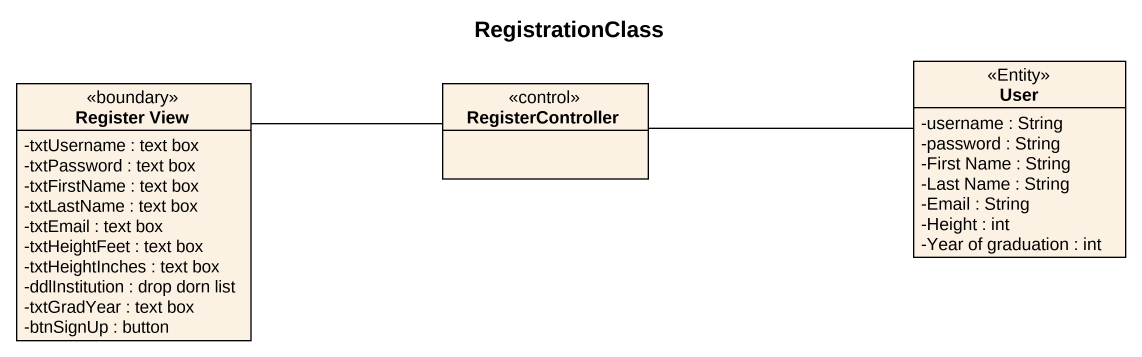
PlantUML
@startuml
title RegistrationClass
hide circle
hide empty members
skinparam classAttributeIconSize 0
class "Register View" as Register_View <<boundary>> {
  -txtUsername : text box
  -txtPassword : text box
  -txtFirstName : text box
  -txtLastName : text box
  -txtEmail : text box
  -txtHeightFeet : text box
  -txtHeightInches : text box
  -ddlInstitution : drop dorn list
  -txtGradYear : text box
  -btnSignUp : button
}
class RegisterController <<control>>
class User <<Entity>> {
  -username : String
  -password : String
  -First Name : String
  -Last Name : String
  -Email : String
  -Height : int
  -Year of graduation : int
}
Register_View -right- RegisterController
RegisterController -right- User
@enduml
